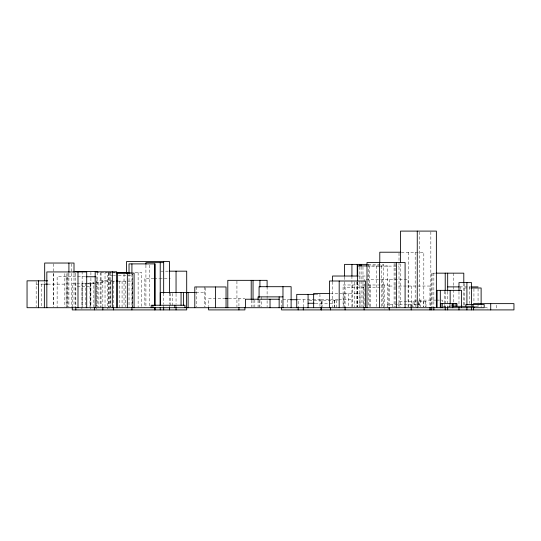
<?xml version="1.0" encoding="UTF-8"?>
<svg xmlns="http://www.w3.org/2000/svg" width="541" height="541" viewBox="0 0 541 541"><rect width="100%" height="100%" fill="white"/><g stroke="black" fill="none" stroke-linecap="round" stroke-linejoin="round"><path stroke-width="0.41" stroke-dasharray="2.71 2.03" d="M401.334 252.214L423.826 252.214L423.813 306.916M368.123 264.373L383.725 264.373L383.725 307.707M367.819 265.929L380.134 265.929M380.952 265.929L387.627 265.929L387.566 307.707M378.971 266.104L369.233 266.104L369.233 306.875M379.234 266.104L399.008 266.104M160.785 271.169L168.643 271.169M96.244 272.556L111.378 272.556M112.21 272.556L115.558 272.556M135 272.556L141.756 272.556L141.756 307.416M115.97 272.847L105.028 272.847L105.028 309.067M435.478 273.158L431.157 273.158L431.157 307.403M113.116 275.538L107.483 275.538L107.483 309.067M113.569 275.538L115.531 275.538M118.438 275.538L131.916 275.538M357.662 276.025L368.644 276.025M85.099 276.755L57.136 276.755L57.136 307.707M153.867 278.263L144.846 278.263L144.846 307.41M154.144 278.263L159.216 278.263M159.595 278.263L170.212 278.263M111.919 280.36L96.758 280.36L96.758 309.073M101.052 281.144L111.845 281.144M112.055 281.144L115.402 281.144M118.296 281.144L132.166 281.144L132.166 306.875M96.237 282.274L102.831 282.274M93.83 283.186L72.257 283.186L72.257 307.403M87.311 283.822L81.88 283.822L81.88 309.08M88.034 283.822L98.868 283.822L98.868 307.383M36.166 284.133L43.605 284.133M47.649 284.133L66.164 284.133M364.695 284.985L343.089 284.985L343.089 307.416M367.988 284.985L388.201 284.985L388.201 309.08M389.358 286.04L429.946 286.04L429.946 306.619M77.356 286.71L85.83 286.71M86.492 286.71L90.34 286.71M459.762 286.892L470.724 286.892M364.1 287.19L345.084 287.19L345.084 307.383M367.948 287.19L382.845 287.19M464.32 287.995L470.724 287.995M196.058 292.586L204.451 292.586M330.308 293.459L360.008 293.459L360.008 306.869M315.018 294.378L319.961 294.378L319.961 306.875M225.496 298.591L208.562 298.591L208.562 306.673M228.809 298.591L244.911 298.591M290.497 299.7L281.557 299.7L281.557 306.767M297.935 299.7L312.799 299.7M313.05 299.7L321.165 299.7L321.165 306.767M338.044 299.761L321.219 299.761L321.219 306.788M338.822 299.761L352.279 299.761M435.843 300.106L414.264 300.106L414.264 306.916M436.661 300.106L442.416 300.106L442.416 302.554M309.209 300.208L338.301 300.208M416.333 301.398L398.913 301.398L398.913 307.707M315.214 303.258L334.636 303.258M416.496 304.664L387.383 304.664L387.383 306.916M417.043 304.664L420.222 304.664M442.775 306.307L451.782 306.307M474.707 306.307L478.007 306.307M484.574 307.383L487.772 307.383L487.772 309.067M496.794 305.205L496.794 309.121M481.125 305.692L481.125 307.376M478.061 288.536L478.061 303.332M478.061 304.157L478.007 306.903M473.93 288.833L473.93 303.163M469.811 286.892L469.811 303.332M464.32 283.443L464.32 304.948M463.793 283.18L463.793 304.975M460.831 286.892L460.831 289.361M458.978 291.714L458.978 304.948M453.304 273.158L453.304 285.689M453.304 286.52L453.304 289.029M453.304 289.861L453.304 302.392M451.478 304.448L451.478 306.896M450.146 304.4L450.146 306.882M449.355 304.4L449.355 307.707M447.678 291.531L447.678 307.403M445.223 291.531L445.223 307.403M444.344 291.18L444.344 303.575M444.344 304.4L444.344 306.882M433.855 273.158L433.855 307.403M432.056 273.158L432.056 309.073M430.846 231.933L430.846 306.869M425.997 306.916L425.997 301.398L418.612 301.398L418.612 306.916M425.449 301.398L425.449 306.916M423.671 301.398L423.671 306.916M420.222 300.106L420.222 306.916M419.728 231.933L419.728 306.869M418.754 301.398L418.754 306.916M415.177 252.214L415.177 306.869M413.053 301.398L413.053 306.916M412.276 304.664L412.276 306.916M411.39 304.664L411.39 306.916M411.207 286.04L411.207 306.619M410.693 304.664L410.693 306.916M408.773 252.214L408.773 306.869M408.103 306.619L408.103 279.372L364.1 279.372L364.1 307.383M400.516 263.927L400.516 306.869M399.008 253.053L399.008 261.465M399.008 262.304L399.008 307.707M395.119 263.372L395.119 306.869M394.098 263.372L394.098 306.869M392.462 304.664L392.462 306.916M389.358 279.372L389.358 306.619M384.523 284.985L384.523 309.08M382.845 279.372L382.845 307.383M381.378 265.929L381.378 306.875M376.245 265.929L376.245 306.875M370.511 284.985L370.511 307.416M368.644 264.373L368.644 306.875M363.809 287.19L363.809 307.383M362.977 266.875L362.977 306.875M361.111 266.875L361.077 306.875M359.839 266.875L359.839 306.875M357.662 281.861L357.662 306.875M357.398 281.807L357.398 306.875M357.236 281.861L357.236 306.875M356.627 281.875L356.627 306.875M354.625 281.834L354.625 306.875M352.279 284.985L352.279 307.416M351.927 276.025L351.927 306.875M348.715 293.459L348.715 306.869M344.57 276.857L344.57 306.875M343.589 293.459L343.589 306.869M336.38 300.208L336.38 307.707M334.636 300.208L334.636 306.963M334.21 300.208L334.21 307.707M332.553 281.861L332.553 306.875M322.098 300.208L322.098 306.875M303.305 299.7L303.305 306.767M298.159 301.276L298.159 306.767M287.197 299.7L287.197 306.767M267.105 286.696L267.105 295.264M267.105 295.941L267.105 306.882M261.452 296.874L261.452 306.875M259.923 300.147L259.923 306.882M259.078 300.147L259.078 306.869M258.043 300.208L258.043 306.875M254.838 299.991L254.838 306.936M253.046 300.241L253.046 306.882M251.213 300.241L251.213 306.882M238.933 298.591L238.933 306.673M236.931 281.171L236.931 306.882M205.343 287.778L205.343 306.875M204.451 286.953L204.451 306.875M196.2 286.953L196.2 306.875M176.048 293.905L176.048 304.015M176.048 304.853L176.048 307.383M172.565 293.425L172.565 306.869M170.212 293.249L170.212 307.383M169.489 293.229L169.489 304.069M169.489 304.908L169.489 307.403M163.666 293.229L163.666 304.069M163.666 304.84L163.666 307.403M149.363 265.171L149.363 307.376M145.921 265.171L145.921 307.376M138.124 272.556L138.124 307.416M132.417 273.692L132.417 307.396L132.376 274.05M131.916 273.935L131.916 307.396M129.029 273.692L129.029 307.396M125.728 281.144L125.728 306.875M124.031 273.969L124.031 306.862M122.07 281.144L122.07 307.707M119.811 281.144L119.811 307.707M113.772 281.144L113.772 306.875M110.547 272.637L110.547 306.875M110.378 281.144L110.378 306.875M109.059 272.637L109.059 306.875M109.005 272.556L109.005 309.08M108.423 272.847L108.423 307.383M102.831 280.36L102.831 307.396M101.052 272.637L101.052 306.875M100.193 272.556L100.193 307.416M97.732 272.272L97.732 306.862M96.629 276.755L96.629 306.869M93.85 307.396L93.85 282.274L90.022 282.274L90.022 307.403M90.902 272.272L90.902 277.33M90.902 278.175L90.902 306.862M90.415 283.822L90.415 307.383M90.34 283.822L90.34 309.08M85.83 283.186L85.83 307.423M82.746 283.186L82.746 307.403M82.131 271.426L82.131 306.862M75.835 283.186L75.835 307.403M75.3 273.117L75.3 306.862M74.009 273.151L74.009 306.862M71.804 263.873L71.804 306.862M68.91 273.151L68.91 306.862M67.943 273.151L67.943 306.862M67.767 276.755L67.767 306.869M66.874 273.604L66.874 306.875M66.164 276.755L66.164 307.707M64.846 273.604L64.846 306.875M53.64 263.873L53.64 306.862M53.532 273.604L53.532 306.875M44.68 281.577L44.68 283.261M41.752 284.133L41.752 306.869M36.166 281.672L36.166 306.869"/><path stroke-width="0.81" d="M400.638 252.214L379.782 252.214L379.782 262.304M163.666 262.635L145.921 262.635L145.921 264.326M367.305 264.373L344.57 264.373L344.57 276.045M367.035 265.929L357.398 265.929L357.398 281.029M169.313 271.169L186.699 271.169L186.699 293.066M75.3 271.426L97.732 271.426M116.389 272.556L129.928 272.556M116.7 272.847L129.935 272.847M436.141 273.158L463.793 273.158L463.793 282.348M357.398 276.025L332.553 276.025L332.553 281.029M85.924 276.755L95.804 276.755M47.736 280.826L27.05 280.826L27.05 307.707L436.371 307.707L436.371 231.095L400.516 231.095L400.516 262.304M116.241 281.144L117.918 281.144M47.736 284.133L44.362 284.133L44.362 307.707M447.678 286.892L459.181 286.892M471.461 286.892L478.061 286.892M471.509 287.995L481.125 287.995L481.125 304.008M195.389 292.586L160.278 292.586L160.278 305.185M329.597 293.459L313.645 293.459L313.645 307.707M314.416 294.378L296.738 294.378L296.738 307.707M282.97 296.874L258.043 296.874L258.043 299.376M225.496 298.591L228.031 298.591M279.149 299.22L245.425 299.22L245.425 307.707M290.497 299.7L297.327 299.7M308.079 303.258L314.416 303.258M440.313 306.307L440.827 306.307M452.763 306.307L473.977 306.307L473.977 307.707M490.721 303.636L490.721 309.905M473.585 305.205L473.585 303.636L513.95 303.636L513.95 309.905L281.557 309.905L281.557 307.552M473.585 307.559L473.585 309.905M472.036 304.495L472.036 306.105M471.509 304.948L471.509 282.618L458.978 282.618L458.978 290.889M471.509 307.376L471.509 309.905M466.91 282.618L466.91 304.948M466.91 307.43L466.91 309.905M465.875 306.105L465.875 304.495L484.175 304.495L484.175 307.707L437.087 307.707L437.087 290.348L461.507 290.348L461.514 307.707M458.978 307.43L458.978 309.905M456.969 306.078L456.969 303.629L440.827 303.629L440.827 307.707M455.935 303.629L455.935 306.078M453.825 303.629L453.825 306.078M452.763 303.629L452.763 307.707M452.499 303.629L452.499 307.707M450.146 290.348L450.146 303.575M447.678 273.158L447.678 291.004M447.678 307.403L447.678 309.905M445.223 273.158L445.223 290.7M445.223 307.403L445.223 309.905M442.227 303.629L442.227 307.707M440.313 290.348L440.313 307.707M433.855 307.403L433.855 309.905M431.157 307.403L431.157 309.905M429.946 307.437L429.946 309.905M417.26 231.095L417.26 307.707M411.207 307.437L411.207 309.905M405.094 307.707L405.094 262.534L366.994 262.534L366.994 307.707M396.573 262.534L396.573 307.707M389.358 307.43L389.358 309.905M379.471 262.534L379.471 307.707M365.493 307.707L365.493 281.002L329.489 281.002L329.489 307.707M364.1 307.383L364.1 309.905M361.151 264.373L361.151 266.044M359.839 264.373L359.839 266.044M357.662 264.373L357.662 276.045M357.236 264.373L357.236 276.045M351.927 264.373L351.927 276.045M345.084 307.383L345.084 309.905M339.187 281.002L339.187 307.707M330.409 307.565L330.409 309.905M321.219 307.565L321.219 309.905M321.165 307.552L321.165 309.905M308.079 294.378L308.079 307.707M303.305 307.552L303.305 309.905M298.159 307.552L298.159 309.905M291.119 307.707L291.119 286.696L259.078 286.696L259.078 297.624M282.97 286.696L282.97 307.707M279.149 296.874L279.149 307.707M270.027 299.22L270.027 307.707M267.105 286.973L267.105 280.339L227.802 280.339L227.802 307.707M259.923 280.339L259.923 286.973M253.046 280.339L253.046 299.416M251.213 280.339L251.213 299.416M244.911 307.484L244.911 309.905L208.562 309.905L208.562 307.484M238.933 307.484L238.933 309.905M226.05 307.707L226.05 286.953L194.794 286.953L194.794 307.707M215.501 286.953L215.501 307.707M188.119 292.586L188.119 307.707M186.699 307.383L186.699 309.905L72.257 309.905L72.257 307.403M186.523 292.586L186.523 307.707M184.961 307.707L184.961 305.246L151.203 305.246L151.203 307.707M183.494 292.586L183.494 305.185M181.059 292.586L181.059 305.185M176.048 271.169L176.048 293.066M176.048 307.383L176.048 309.905M174.844 305.246L174.844 307.707M169.489 293.229L169.489 261.546L126.547 261.546L126.547 273.219M169.489 307.403L169.489 309.905M163.666 261.546L163.666 293.229M163.666 307.376L163.666 309.905M160.224 262.635L160.224 305.685M160.224 307.376L160.224 309.905M155.064 305.726L155.064 263.893L129.029 263.893L129.029 273.097M155.064 307.396L155.064 309.905M154.753 263.893L154.753 305.726M154.753 307.396L154.753 309.905M152.893 305.246L152.893 307.707M134.08 307.707L134.08 273.124L117.296 273.124L117.296 307.707M131.916 263.893L131.916 273.097M131.916 307.389L131.916 309.905M127.345 273.124L127.345 307.707M116.707 307.707L116.707 271.805L95.182 271.805L95.182 307.707M113.569 307.376L113.569 309.905M112.318 271.805L112.318 307.707M102.831 307.376L102.831 309.905M94.587 307.396L94.587 309.905M86.702 307.707L86.702 271.94L46.83 271.94L46.83 307.707M77.992 271.94L77.992 307.707M75.835 307.403L75.835 309.905M74.009 272.306L74.009 263.034L44.68 263.034L44.68 280.732M68.91 263.034L68.91 272.306M38.519 280.826L38.519 307.707"/></g></svg>
